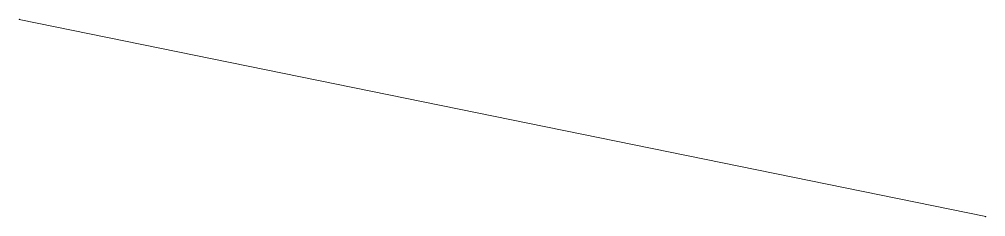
# Model space of a CAD drawing. Header units: inches. Extents: x -305756 to 926, y 937 to 63508.
import ezdxf

# ---------------------------------------------------------------- set-up
doc = ezdxf.new("R2010")
doc.units = ezdxf.units.IN
doc.header["$MEASUREMENT"] = 0
doc.layers.add('Structures', color=7, linetype='CONTINUOUS')

msp = doc.modelspace()

# ---------------------------------------------------------------- linework, layer by layer
at = {"layer": 'Structures', "color": 8, "linetype": 'Continuous', "lineweight": 13}
msp.add_line((-305756, 63508), (926, 937), dxfattribs=at)
for p in [(-305756, 63508), (-305756, 63508), (926, 937)]:
    msp.add_point(p, dxfattribs=at)

doc.saveas('drawing.dxf')
